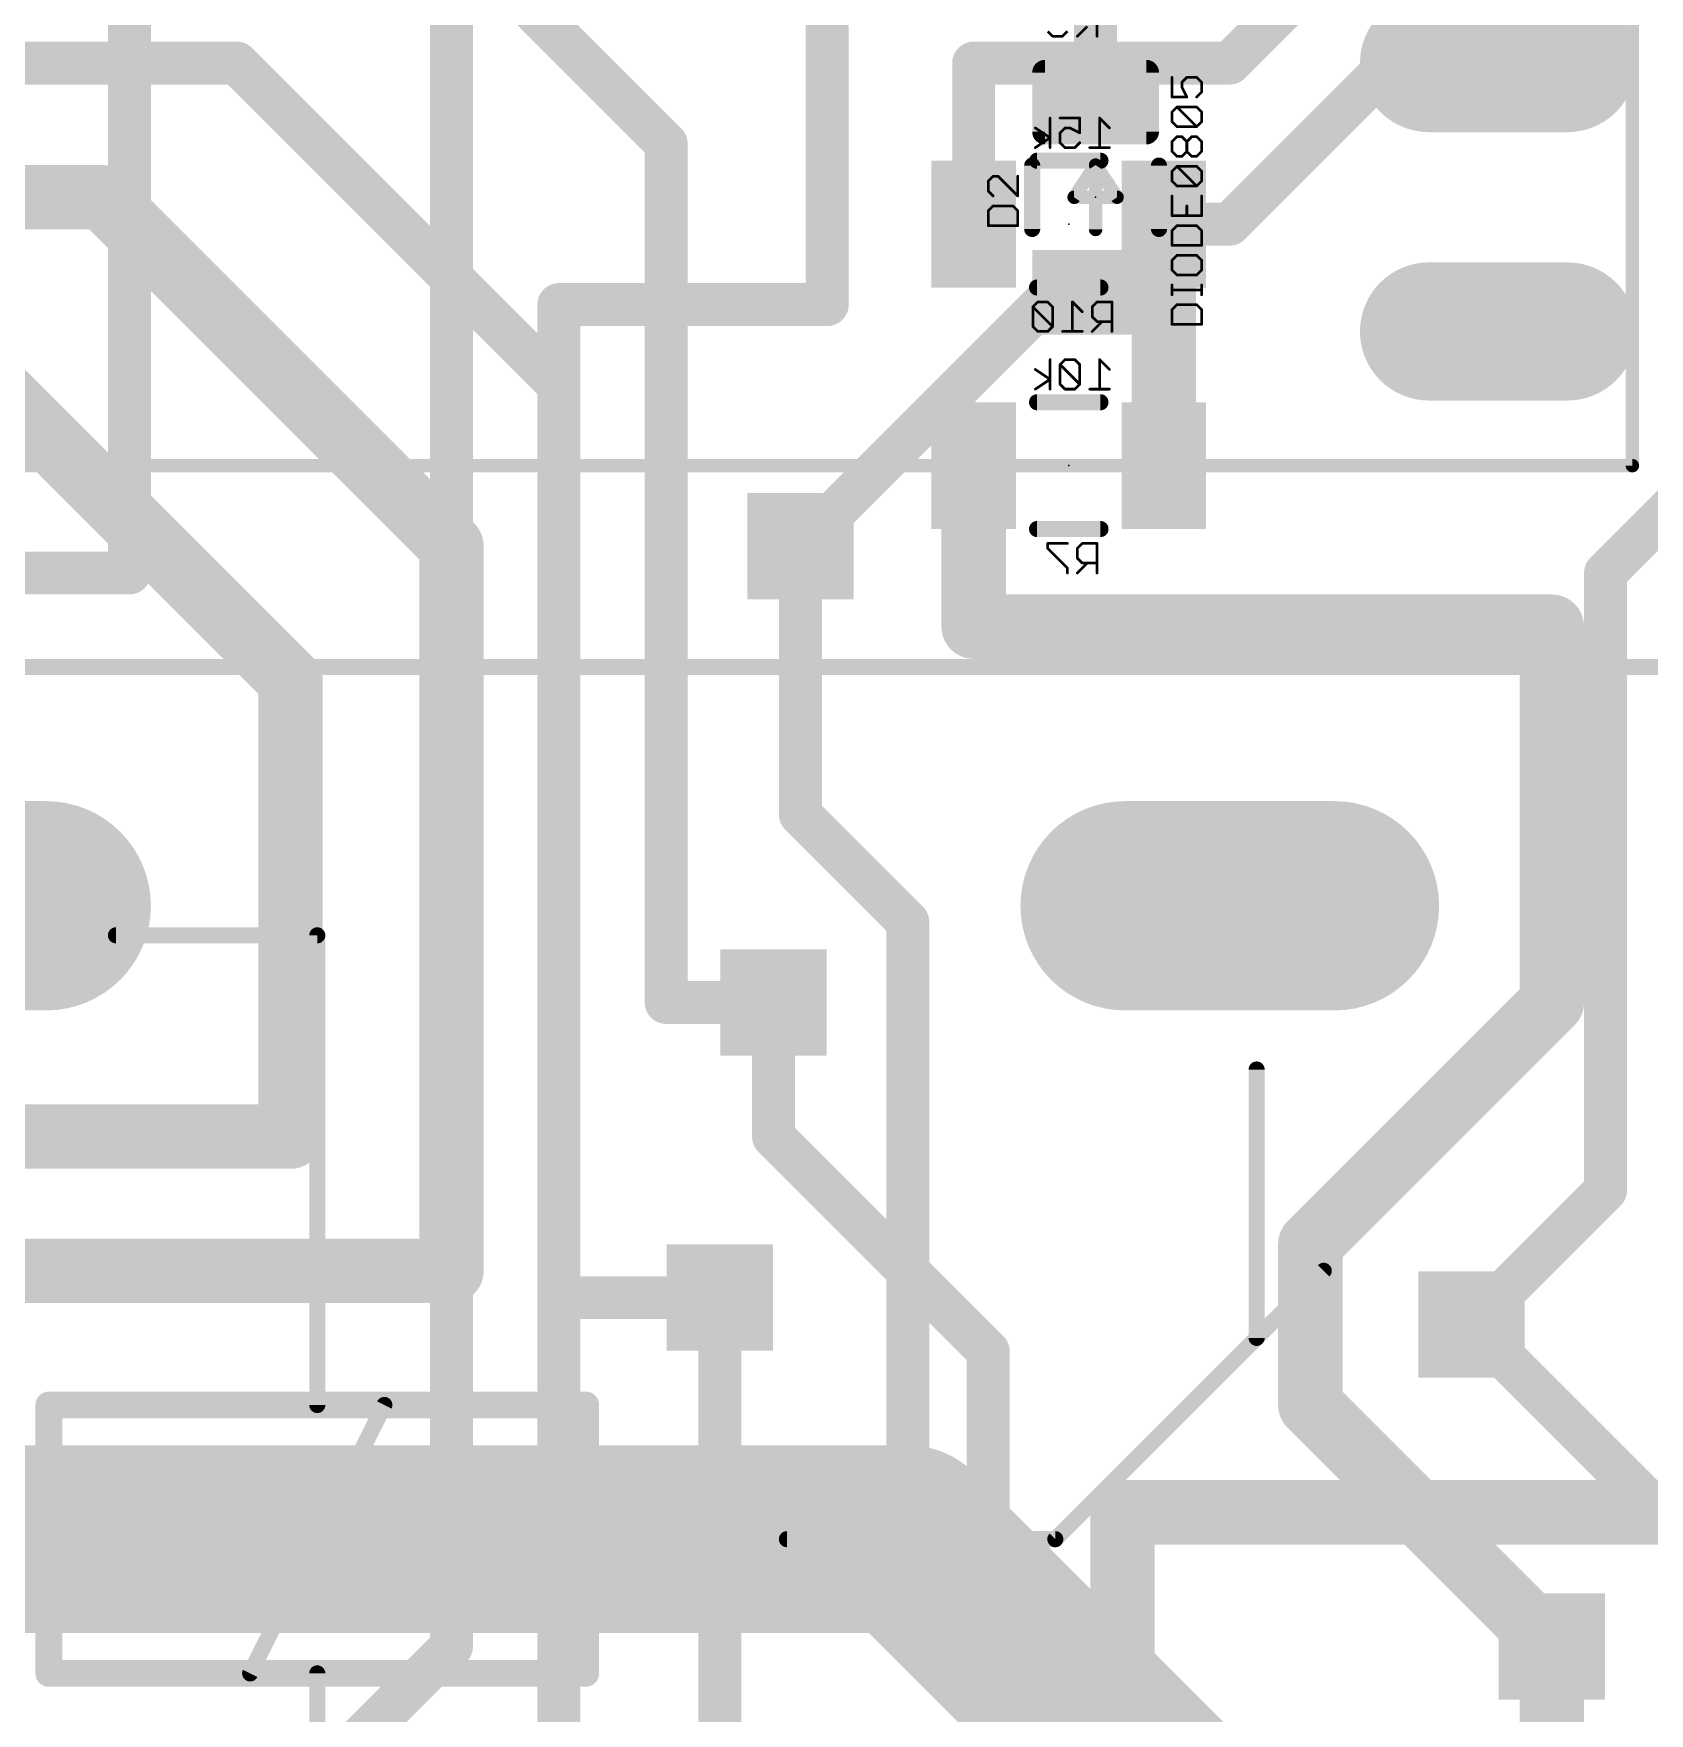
# Model space of a CAD drawing. Extents: x 0 to 107, y 0 to 139.
# Drawn here: x 50.66 to 65.95, y 56.77 to 72.67 of the extents above; entities that cross this region are included whole.
import ezdxf

# ---------------------------------------------------------------- set-up
doc = ezdxf.new("R2010")
doc.units = 0
for name, color, linetype in [('1', 14, 'CONTINUOUS'), ('16', 174, 'CONTINUOUS'), ('17', 94, 'CONTINUOUS'), ('18', 94, 'CONTINUOUS'), ('21', 250, 'CONTINUOUS'), ('22', 250, 'CONTINUOUS'), ('23', 178, 'CONTINUOUS'), ('24', 178, 'CONTINUOUS'), ('25', 250, 'CONTINUOUS'), ('26', 250, 'CONTINUOUS'), ('27', 250, 'CONTINUOUS'), ('28', 250, 'CONTINUOUS')]:
    doc.layers.add(name, color=color, linetype=linetype)

# ---------------------------------------------------------------- blocks, each defined once
blk = doc.blocks.new('RECT')
blk.add_solid([(-0.5, -0.5), (0.5, -0.5), (-0.5, 0.5), (0.5, 0.5)])
blk = doc.blocks.new('RECT128000X192000R30')
at = {"const_width": 0.12}
blk.add_lwpolyline([(0.34, -0.48), (0.34, 0.48, 0.4142), (0.28, 0.54), (-0.28, 0.54, 0.4142), (-0.34, 0.48), (-0.34, -0.48, 0.4142), (-0.28, -0.54), (0.28, -0.54, 0.4142)], format="xyb", close=True, dxfattribs=at)
blk.add_solid([(-0.3054, -0.5054), (0.3054, -0.5054), (-0.3054, 0.5054), (0.3054, 0.5054)])
blk = doc.blocks.new('LONGP100')
at = {"const_width": 1}
blk.add_lwpolyline([(-0.5, 0), (0.5, 0)], dxfattribs=at)
at = {"const_width": 0.5}
for points in [[(-0.5, 0.25, 1), (-0.5, -0.25)], [(0.5, -0.25, 1), (0.5, 0.25)]]:
    blk.add_lwpolyline(points, format="xyb", dxfattribs=at)
blk = doc.blocks.new('SQUAREV')
blk.add_solid([(-0.5, -0.5), (0.5, -0.5), (-0.5, 0.5), (0.5, 0.5)])

msp = doc.modelspace()

# ---------------------------------------------------------------- linework, layer by layer
at = {"layer": '1'}
for points, const_width in [([(51.562, 67.564), (51.562, 78.994)], 0.4064), ([(58.166, 70.104), (58.166, 78.74)], 0.4064), ([(60.706, 72.02), (60.706, 74.422)], 0.4064), ([(54.61, 57.404), (54.61, 73.66)], 0.4064), ([(55.626, 70.104), (58.166, 70.104)], 0.4064), ([(55.626, 55.245), (55.626, 70.104)], 0.4064), ([(60.314, 70.22), (57.912, 67.818)], 0.4064), ([(60.706, 70.22), (60.314, 70.22)], 0.4064), ([(66.548, 68.58), (65.532, 67.564)], 0.4064), ([(46.228, 67.564), (51.562, 67.564)], 0.4064), ([(65.532, 67.564), (65.532, 61.722)], 0.4064), ([(57.658, 63.5), (57.658, 62.23)], 0.4064), ([(57.658, 62.23), (59.69, 60.198)], 0.4064), ([(65.532, 61.722), (64.262, 60.452)], 0.4064), ([(57.15, 60.706), (57.15, 55.626)], 0.4064), ([(59.69, 60.198), (59.69, 56.134)], 0.4064), ([(51.816, 58.42), (37.592, 58.42)], 1.778), ([(60.96, 58.674), (60.96, 55.626)], 0.6096), ([(67.056, 58.674), (60.96, 58.674)], 0.6096), ([(65.024, 42.926), (65.024, 57.404)], 0.6096), ([(54.61, 57.404), (52.324, 55.118)], 0.4064)]:
    msp.add_lwpolyline(points, dxfattribs=dict(at, const_width=const_width))
for points, const_width in [([(60.6044, 72.02, 1), (60.8076, 72.02)], 0.2032), ([(55.626, 70.2056, 1), (55.626, 70.0024)], 0.2032), ([(55.7276, 70.104, 1), (55.5244, 70.104)], 0.2032), ([(58.166, 70.0024, 1), (58.166, 70.2056)], 0.2032), ([(60.314, 70.3216, 1), (60.314, 70.1184)], 0.2032), ([(60.3858, 70.1482, 1), (60.2422, 70.2918)], 0.2032), ([(60.706, 70.1184, 1), (60.706, 70.3216)], 0.2032), ([(58.0644, 70.104, 1), (58.2676, 70.104)], 0.2032), ([(57.8402, 67.8898, 1), (57.9838, 67.7462)], 0.2032), ([(51.562, 67.4624, 1), (51.562, 67.6656)], 0.2032), ([(65.6336, 67.564, 1), (65.4304, 67.564)], 0.2032), ([(65.4602, 67.6358, 1), (65.6038, 67.4922)], 0.2032), ([(51.4604, 67.564, 1), (51.6636, 67.564)], 0.2032), ([(57.7596, 63.5, 1), (57.5564, 63.5)], 0.2032), ([(57.5564, 62.23, 1), (57.7596, 62.23)], 0.2032), ([(57.7298, 62.3018, 1), (57.5862, 62.1582)], 0.2032), ([(65.6038, 61.6502, 1), (65.4602, 61.7938)], 0.2032), ([(65.4304, 61.722, 1), (65.6336, 61.722)], 0.2032), ([(57.2516, 60.706, 1), (57.0484, 60.706)], 0.2032), ([(64.1902, 60.5238, 1), (64.3338, 60.3802)], 0.2032), ([(59.7916, 60.198, 1), (59.5884, 60.198)], 0.2032), ([(59.6182, 60.1262, 1), (59.7618, 60.2698)], 0.2032), ([(51.816, 57.9755, 1), (51.816, 58.8645)], 0.889), ([(61.1124, 58.674, 1), (60.8076, 58.674)], 0.3048), ([(60.96, 58.8264, 1), (60.96, 58.5216)], 0.3048), ([(65.1764, 57.404, 1), (64.8716, 57.404)], 0.3048), ([(54.6818, 57.3322, 1), (54.5382, 57.4758)], 0.2032), ([(54.5084, 57.404, 1), (54.7116, 57.404)], 0.2032)]:
    msp.add_lwpolyline(points, format="xyb", dxfattribs=dict(at, const_width=const_width))
at = {"layer": '16'}
for points, const_width in [([(54.356, 73.914), (56.642, 71.628)], 0.4064), ([(63.246, 73.66), (61.976, 72.39)], 0.4064), ([(49.276, 72.39), (52.578, 72.39)], 0.4064), ([(52.578, 72.39), (55.626, 69.342)], 0.4064), ([(61.976, 72.39), (59.552, 72.39)], 0.4064), ([(59.552, 72.39), (59.552, 70.866)], 0.4064), ([(63.5, 72.39), (61.976, 70.866)], 0.4064), ([(64.516, 72.39), (63.5, 72.39)], 0.4064), ([(56.642, 71.628), (56.642, 63.5)], 0.4064), ([(45.72, 71.12), (51.308, 71.12)], 0.6096), ([(51.308, 71.12), (54.61, 67.818)], 0.6096), ([(61.352, 70.866), (61.352, 68.58)], 0.6096), ([(61.976, 70.866), (61.352, 70.866)], 0.4064), ([(49.784, 69.85), (53.086, 66.548)], 0.6096), ([(55.626, 69.342), (55.626, 60.706)], 0.4064), ([(59.552, 67.056), (59.552, 68.58)], 0.6096), ([(54.61, 67.818), (54.61, 60.96)], 0.6096), ([(57.912, 67.818), (57.912, 65.278)], 0.4064), ([(65.024, 67.056), (59.552, 67.056)], 0.6096), ([(65.024, 63.5), (65.024, 67.056)], 0.6096), ([(53.086, 66.548), (53.086, 62.23)], 0.6096), ([(57.912, 65.278), (58.928, 64.262)], 0.4064), ([(58.928, 64.262), (58.928, 58.42)], 0.4064), ([(62.738, 61.214), (65.024, 63.5)], 0.6096), ([(56.642, 63.5), (57.658, 63.5)], 0.4064), ([(41.91, 62.23), (53.086, 62.23)], 0.6096), ([(62.738, 59.69), (62.738, 61.214)], 0.6096), ([(43.688, 60.96), (54.61, 60.96)], 0.6096), ([(55.626, 60.706), (57.15, 60.706)], 0.4064), ([(64.262, 60.452), (66.548, 58.166)], 0.4064), ([(65.024, 57.404), (62.738, 59.69)], 0.6096), ([(51.816, 58.42), (47.6758, 58.42)], 1.778), ([(58.928, 58.42), (51.816, 58.42)], 1.778), ([(58.928, 58.42), (61.976, 55.372)], 1.778)]:
    msp.add_lwpolyline(points, dxfattribs=dict(at, const_width=const_width))
for points, const_width in [([(52.6498, 72.4618, 1), (52.5062, 72.3182)], 0.2032), ([(52.578, 72.2884, 1), (52.578, 72.4916)], 0.2032), ([(59.552, 72.4916, 1), (59.552, 72.2884)], 0.2032), ([(59.6536, 72.39, 1), (59.4504, 72.39)], 0.2032), ([(61.9042, 72.4618, 1), (62.0478, 72.3182)], 0.2032), ([(61.976, 72.2884, 1), (61.976, 72.4916)], 0.2032), ([(63.5, 72.4916, 1), (63.5, 72.2884)], 0.2032), ([(63.5718, 72.3182, 1), (63.4282, 72.4618)], 0.2032), ([(64.516, 72.2884, 1), (64.516, 72.4916)], 0.2032), ([(56.7436, 71.628, 1), (56.5404, 71.628)], 0.2032), ([(56.5702, 71.5562, 1), (56.7138, 71.6998)], 0.2032), ([(51.4158, 71.2278, 1), (51.2002, 71.0122)], 0.3048), ([(51.308, 70.9676, 1), (51.308, 71.2724)], 0.3048), ([(61.5044, 70.866, 1), (61.1996, 70.866)], 0.3048), ([(61.352, 70.9676, 1), (61.352, 70.7644)], 0.2032), ([(61.976, 70.7644, 1), (61.976, 70.9676)], 0.2032), ([(59.4504, 70.866, 1), (59.6536, 70.866)], 0.2032), ([(61.9042, 70.9378, 1), (62.0478, 70.7942)], 0.2032), ([(55.7276, 69.342, 1), (55.5244, 69.342)], 0.2032), ([(55.5542, 69.2702, 1), (55.6978, 69.4138)], 0.2032), ([(59.7044, 68.58, 1), (59.3996, 68.58)], 0.3048), ([(61.1996, 68.58, 1), (61.5044, 68.58)], 0.3048), ([(54.7624, 67.818, 1), (54.4576, 67.818)], 0.3048), ([(54.5022, 67.7102, 1), (54.7178, 67.9258)], 0.3048), ([(58.0136, 67.818, 1), (57.8104, 67.818)], 0.2032), ([(59.552, 67.2084, 1), (59.552, 66.9036)], 0.3048), ([(65.1764, 67.056, 1), (64.8716, 67.056)], 0.3048), ([(65.024, 66.9036, 1), (65.024, 67.2084)], 0.3048), ([(59.3996, 67.056, 1), (59.7044, 67.056)], 0.3048), ([(53.2384, 66.548, 1), (52.9336, 66.548)], 0.3048), ([(52.9782, 66.4402, 1), (53.1938, 66.6558)], 0.3048), ([(57.8104, 65.278, 1), (58.0136, 65.278)], 0.2032), ([(57.9838, 65.3498, 1), (57.8402, 65.2062)], 0.2032), ([(59.0296, 64.262, 1), (58.8264, 64.262)], 0.2032), ([(58.8562, 64.1902, 1), (58.9998, 64.3338)], 0.2032), ([(65.1318, 63.3922, 1), (64.9162, 63.6078)], 0.3048), ([(56.642, 63.6016, 1), (56.642, 63.3984)], 0.2032), ([(56.5404, 63.5, 1), (56.7436, 63.5)], 0.2032), ([(57.658, 63.3984, 1), (57.658, 63.6016)], 0.2032), ([(64.8716, 63.5, 1), (65.1764, 63.5)], 0.3048), ([(53.086, 62.0776, 1), (53.086, 62.3824)], 0.3048), ([(52.9336, 62.23, 1), (53.2384, 62.23)], 0.3048), ([(62.6302, 61.3218, 1), (62.8458, 61.1062)], 0.3048), ([(62.8904, 61.214, 1), (62.5856, 61.214)], 0.3048), ([(54.61, 60.8076, 1), (54.61, 61.1124)], 0.3048), ([(54.4576, 60.96, 1), (54.7624, 60.96)], 0.3048), ([(55.626, 60.8076, 1), (55.626, 60.6044)], 0.2032), ([(57.15, 60.6044, 1), (57.15, 60.8076)], 0.2032), ([(55.5244, 60.706, 1), (55.7276, 60.706)], 0.2032), ([(64.3338, 60.5238, 1), (64.1902, 60.3802)], 0.2032), ([(62.8458, 59.7978, 1), (62.6302, 59.5822)], 0.3048), ([(62.5856, 59.69, 1), (62.8904, 59.69)], 0.3048), ([(51.816, 58.8645, 1), (51.816, 57.9755)], 0.889), ([(51.816, 57.9755, 1), (51.816, 58.8645)], 0.889), ([(59.2423, 58.7343, 1), (58.6137, 58.1057)], 0.889), ([(58.928, 57.9755, 1), (58.928, 58.8645)], 0.889), ([(58.8264, 58.42, 1), (59.0296, 58.42)], 0.2032), ([(64.9162, 57.2962, 1), (65.1318, 57.5118)], 0.3048)]:
    msp.add_lwpolyline(points, format="xyb", dxfattribs=dict(at, const_width=const_width))
at = {"layer": '21'}
for points, const_width in [([(65.786, 104.14), (65.786, 68.58)], 0.127), ([(60.106, 70.82), (60.106, 71.42)], 0.1524), ([(60.5028, 71.12), (60.706, 71.4248)], 0.127), ([(60.706, 70.8152), (60.706, 71.4248)], 0.127), ([(60.706, 71.4248), (60.9092, 71.12)], 0.127), ([(61.306, 70.82), (61.306, 71.42)], 0.1524), ([(60.9092, 71.12), (60.5028, 71.12)], 0.127), ([(65.786, 68.58), (48.006, 68.58)], 0.127), ([(66.167, 66.675), (45.593, 66.675)], 0.1524), ([(51.435, 64.135), (53.34, 64.135)], 0.1524), ([(53.34, 59.69), (53.34, 64.135)], 0.1524), ([(62.23, 60.325), (62.23, 62.865)], 0.1524), ([(62.865, 60.96), (60.325, 58.42)], 0.1524), ([(50.8, 59.69), (50.8, 57.15)], 0.254), ([(53.34, 59.69), (50.8, 59.69)], 0.254), ([(53.975, 59.69), (53.34, 59.69)], 0.254), ([(55.88, 59.69), (53.975, 59.69)], 0.254), ([(55.88, 57.15), (55.88, 59.69)], 0.254), ([(52.705, 57.15), (53.975, 59.69)], 0.1524), ([(57.785, 58.42), (60.325, 58.42)], 0.1524), ([(50.8, 57.15), (52.705, 57.15)], 0.254), ([(52.705, 57.15), (53.34, 57.15)], 0.254), ([(53.34, 57.15), (55.88, 57.15)], 0.254), ([(53.34, 52.705), (53.34, 57.15)], 0.1524)]:
    msp.add_lwpolyline(points, dxfattribs=dict(at, const_width=const_width))
for points, const_width in [([(60.1441, 71.42, 1), (60.0679, 71.42)], 0.0762), ([(60.7378, 71.4248, 1), (60.6743, 71.4248)], 0.0635), ([(60.7324, 71.4424, 1), (60.6796, 71.4072)], 0.0635), ([(60.7324, 71.4072, 1), (60.6796, 71.4424)], 0.0635), ([(61.3441, 71.42, 1), (61.2679, 71.42)], 0.0762), ([(60.5028, 71.1518, 1), (60.5028, 71.0883)], 0.0635), ([(60.4764, 71.1376, 1), (60.5292, 71.1024)], 0.0635), ([(60.8828, 71.1024, 1), (60.9356, 71.1376)], 0.0635), ([(60.9092, 71.0883, 1), (60.9092, 71.1518)], 0.0635), ([(60.0679, 70.82, 1), (60.1441, 70.82)], 0.0762), ([(60.6743, 70.8152, 1), (60.7378, 70.8152)], 0.0635), ([(61.2679, 70.82, 1), (61.3441, 70.82)], 0.0762), ([(65.7542, 68.58, 1), (65.8178, 68.58)], 0.0635), ([(65.786, 68.5482, 1), (65.786, 68.6118)], 0.0635), ([(51.435, 64.1731, 1), (51.435, 64.0969)], 0.0762), ([(53.3781, 64.135, 1), (53.3019, 64.135)], 0.0762), ([(53.34, 64.0969, 1), (53.34, 64.1731)], 0.0762), ([(62.2681, 62.865, 1), (62.1919, 62.865)], 0.0762), ([(62.8919, 60.9331, 1), (62.8381, 60.9869)], 0.0762), ([(62.1919, 60.325, 1), (62.2681, 60.325)], 0.0762), ([(50.8635, 59.69, 1), (50.7365, 59.69)], 0.127), ([(50.8, 59.7535, 1), (50.8, 59.6265)], 0.127), ([(53.34, 59.7535, 1), (53.34, 59.6265)], 0.127), ([(53.34, 59.6265, 1), (53.34, 59.7535)], 0.127), ([(53.975, 59.7535, 1), (53.975, 59.6265)], 0.127), ([(53.975, 59.6265, 1), (53.975, 59.7535)], 0.127), ([(55.9435, 59.69, 1), (55.8165, 59.69)], 0.127), ([(55.88, 59.6265, 1), (55.88, 59.7535)], 0.127), ([(53.3019, 59.69, 1), (53.3781, 59.69)], 0.0762), ([(54.0091, 59.673, 1), (53.9409, 59.707)], 0.0762), ([(57.785, 58.4581, 1), (57.785, 58.3819)], 0.0762), ([(60.2981, 58.4469, 1), (60.3519, 58.3931)], 0.0762), ([(60.325, 58.3819, 1), (60.325, 58.4581)], 0.0762), ([(50.8, 57.2135, 1), (50.8, 57.0865)], 0.127), ([(52.705, 57.2135, 1), (52.705, 57.0865)], 0.127), ([(52.705, 57.0865, 1), (52.705, 57.2135)], 0.127), ([(53.34, 57.2135, 1), (53.34, 57.0865)], 0.127), ([(53.34, 57.0865, 1), (53.34, 57.2135)], 0.127), ([(55.88, 57.0865, 1), (55.88, 57.2135)], 0.127), ([(50.7365, 57.15, 1), (50.8635, 57.15)], 0.127), ([(52.6709, 57.167, 1), (52.7391, 57.133)], 0.0762), ([(53.3781, 57.15, 1), (53.3019, 57.15)], 0.0762), ([(55.8165, 57.15, 1), (55.9435, 57.15)], 0.127)]:
    msp.add_lwpolyline(points, format="xyb", dxfattribs=dict(at, const_width=const_width))
at = {"layer": '22', "const_width": 0.1524}
for points in [[(60.152, 71.466), (60.752, 71.466)], [(60.152, 70.266), (60.752, 70.266)], [(60.152, 69.18), (60.752, 69.18)], [(60.152, 67.98), (60.752, 67.98)]]:
    msp.add_lwpolyline(points, dxfattribs=at)
at = {"layer": '22', "const_width": 0.0762}
for points in [[(60.152, 71.5041, 1), (60.152, 71.4279)], [(60.752, 71.4279, 1), (60.752, 71.5041)], [(60.152, 70.3041, 1), (60.152, 70.2279)], [(60.752, 70.2279, 1), (60.752, 70.3041)], [(60.152, 69.2181, 1), (60.152, 69.1419)], [(60.752, 69.1419, 1), (60.752, 69.2181)], [(60.152, 68.0181, 1), (60.152, 67.9419)], [(60.752, 67.9419, 1), (60.752, 68.0181)]]:
    msp.add_lwpolyline(points, format="xyb", dxfattribs=at)
at = {"layer": '23'}
msp.add_point((60.706, 71.12), dxfattribs=at)
at = {"layer": '24'}
for p in [(60.452, 70.866), (60.452, 68.58)]:
    msp.add_point(p, dxfattribs=at)
at = {"layer": '25', "const_width": 0.0254}
for points in [[(59.7364, 71.3191), (59.6898, 71.2725)], [(59.6898, 71.2725), (59.6898, 71.1793)], [(59.783, 71.3191), (59.7364, 71.3191)], [(59.9694, 71.1327), (59.783, 71.3191)], [(59.9694, 71.3191), (59.9694, 71.1327)], [(59.6898, 71.1793), (59.7364, 71.1327)], [(59.7364, 71.0385), (59.6898, 70.9919)], [(59.6898, 70.9919), (59.6898, 70.852)], [(59.9228, 71.0385), (59.7364, 71.0385)], [(59.9694, 70.9919), (59.9228, 71.0385)], [(59.9694, 70.852), (59.9694, 70.9919)], [(59.6898, 70.852), (59.9694, 70.852)]]:
    msp.add_lwpolyline(points, dxfattribs=at)
at = {"layer": '25', "const_width": 0.0127}
for points in [[(59.6961, 71.2725, 1), (59.6834, 71.2725)], [(59.6853, 71.277, 1), (59.6943, 71.268)], [(59.7364, 71.3255, 1), (59.7364, 71.3128)], [(59.7409, 71.3146, 1), (59.7319, 71.3236)], [(59.7875, 71.3236, 1), (59.7785, 71.3146)], [(59.783, 71.3128, 1), (59.783, 71.3255)], [(59.9757, 71.3191, 1), (59.9631, 71.3191)], [(59.6943, 71.1838, 1), (59.6853, 71.1748)], [(59.6834, 71.1793, 1), (59.6961, 71.1793)], [(59.7319, 71.1282, 1), (59.7409, 71.1372)], [(59.9631, 71.1327, 1), (59.9757, 71.1327)], [(59.9649, 71.1282, 1), (59.9739, 71.1372)], [(59.6961, 70.9919, 1), (59.6834, 70.9919)], [(59.6853, 70.9964, 1), (59.6943, 70.9874)], [(59.7364, 71.0448, 1), (59.7364, 71.0321)], [(59.7409, 71.034, 1), (59.7319, 71.043)], [(59.9273, 71.043, 1), (59.9183, 71.034)], [(59.9228, 71.0321, 1), (59.9228, 71.0448)], [(59.9757, 70.9919, 1), (59.9631, 70.9919)], [(59.9649, 70.9874, 1), (59.9739, 70.9964)], [(59.6898, 70.8584, 1), (59.6898, 70.8457)], [(59.6834, 70.852, 1), (59.6961, 70.852)], [(59.9631, 70.852, 1), (59.9757, 70.852)], [(59.9694, 70.8457, 1), (59.9694, 70.8584)]]:
    msp.add_lwpolyline(points, format="xyb", dxfattribs=at)
at = {"layer": '26', "const_width": 0.0254}
for points in [[(60.72, 72.644), (60.72, 72.9236)], [(60.2529, 72.6906), (60.2995, 72.644)], [(60.2995, 72.644), (60.3927, 72.644)], [(60.3927, 72.644), (60.4393, 72.6906)], [(60.6267, 72.7372), (60.5335, 72.644)], [(60.1592, 70.1296), (60.1126, 70.083)], [(60.2524, 70.1296), (60.1592, 70.1296)], [(60.299, 70.083), (60.2524, 70.1296)], [(60.5796, 70.0364), (60.4864, 70.1296)], [(60.4864, 70.1296), (60.4864, 69.85)], [(60.7205, 70.1296), (60.6739, 70.083)], [(60.8603, 70.1296), (60.7205, 70.1296)], [(60.8603, 69.85), (60.8603, 70.1296)], [(60.1126, 70.083), (60.1126, 69.8966)], [(60.299, 69.8966), (60.1126, 70.083)], [(60.299, 69.8966), (60.299, 70.083)], [(60.6739, 70.083), (60.6739, 69.9898)], [(60.6739, 69.9898), (60.7205, 69.9432)], [(60.7671, 69.9432), (60.6739, 69.85)], [(60.7205, 69.9432), (60.8603, 69.9432)], [(60.1126, 69.8966), (60.1592, 69.85)], [(60.1592, 69.85), (60.2524, 69.85)], [(60.2524, 69.85), (60.299, 69.8966)], [(60.5796, 69.85), (60.3932, 69.85)], [(60.4393, 67.8436), (60.2529, 67.8436)], [(60.2529, 67.8436), (60.2529, 67.797)], [(60.2529, 67.797), (60.4393, 67.6106)], [(60.5801, 67.8436), (60.5335, 67.797)], [(60.5335, 67.797), (60.5335, 67.7038)], [(60.72, 67.8436), (60.5801, 67.8436)], [(60.72, 67.564), (60.72, 67.8436)], [(60.4393, 67.6106), (60.4393, 67.564)], [(60.5335, 67.7038), (60.5801, 67.6572)], [(60.6267, 67.6572), (60.5335, 67.564)], [(60.5801, 67.6572), (60.72, 67.6572)]]:
    msp.add_lwpolyline(points, dxfattribs=at)
at = {"layer": '26', "const_width": 0.0127}
for points in [[(60.2995, 72.6504, 1), (60.2995, 72.6377)], [(60.295, 72.6395, 1), (60.304, 72.6485)], [(60.3882, 72.6485, 1), (60.3972, 72.6395)], [(60.3927, 72.6377, 1), (60.3927, 72.6504)], [(60.529, 72.6485, 1), (60.538, 72.6395)], [(60.7136, 72.644, 1), (60.7263, 72.644)], [(60.1592, 70.136, 1), (60.1592, 70.1233)], [(60.1636, 70.1251, 1), (60.1547, 70.1341)], [(60.2569, 70.1341, 1), (60.2479, 70.1251)], [(60.2524, 70.1233, 1), (60.2524, 70.136)], [(60.4909, 70.1341, 1), (60.4819, 70.1251)], [(60.4928, 70.1296, 1), (60.4801, 70.1296)], [(60.7205, 70.136, 1), (60.7205, 70.1233)], [(60.725, 70.1251, 1), (60.716, 70.1341)], [(60.8666, 70.1296, 1), (60.8539, 70.1296)], [(60.8603, 70.1233, 1), (60.8603, 70.136)], [(60.1189, 70.083, 1), (60.1062, 70.083)], [(60.117, 70.0875, 1), (60.1081, 70.0785)], [(60.1081, 70.0875, 1), (60.117, 70.0785)], [(60.3053, 70.083, 1), (60.2926, 70.083)], [(60.2945, 70.0785, 1), (60.3035, 70.0875)], [(60.5751, 70.0319, 1), (60.5841, 70.0409)], [(60.6802, 70.083, 1), (60.6675, 70.083)], [(60.6694, 70.0875, 1), (60.6783, 70.0785)], [(60.6783, 69.9943, 1), (60.6694, 69.9853)], [(60.6675, 69.9898, 1), (60.6802, 69.9898)], [(60.7205, 69.9496, 1), (60.7205, 69.9369)], [(60.716, 69.9387, 1), (60.725, 69.9477)], [(60.7716, 69.9387, 1), (60.7626, 69.9477)], [(60.8603, 69.9369, 1), (60.8603, 69.9496)], [(60.117, 69.9011, 1), (60.1081, 69.8921)], [(60.1062, 69.8966, 1), (60.1189, 69.8966)], [(60.1592, 69.8564, 1), (60.1592, 69.8437)], [(60.1547, 69.8455, 1), (60.1636, 69.8545)], [(60.2479, 69.8545, 1), (60.2569, 69.8455)], [(60.2524, 69.8437, 1), (60.2524, 69.8564)], [(60.2926, 69.8966, 1), (60.3053, 69.8966)], [(60.3035, 69.8921, 1), (60.2945, 69.9011)], [(60.2945, 69.8921, 1), (60.3035, 69.9011)], [(60.3932, 69.8564, 1), (60.3932, 69.8437)], [(60.4801, 69.85, 1), (60.4928, 69.85)], [(60.5796, 69.8437, 1), (60.5796, 69.8564)], [(60.6694, 69.8545, 1), (60.6783, 69.8455)], [(60.8539, 69.85, 1), (60.8666, 69.85)], [(60.2592, 67.8436, 1), (60.2465, 67.8436)], [(60.2465, 67.797, 1), (60.2592, 67.797)], [(60.2529, 67.85, 1), (60.2529, 67.8373)], [(60.2574, 67.8015, 1), (60.2484, 67.7925)], [(60.4393, 67.8373, 1), (60.4393, 67.85)], [(60.529, 67.8015, 1), (60.538, 67.7925)], [(60.5399, 67.797, 1), (60.5272, 67.797)], [(60.5801, 67.85, 1), (60.5801, 67.8373)], [(60.5846, 67.8391, 1), (60.5756, 67.8481)], [(60.7263, 67.8436, 1), (60.7136, 67.8436)], [(60.72, 67.8373, 1), (60.72, 67.85)], [(60.4457, 67.6106, 1), (60.433, 67.6106)], [(60.433, 67.564, 1), (60.4457, 67.564)], [(60.4348, 67.6061, 1), (60.4438, 67.6151)], [(60.538, 67.7083, 1), (60.529, 67.6993)], [(60.529, 67.5685, 1), (60.538, 67.5595)], [(60.5272, 67.7038, 1), (60.5399, 67.7038)], [(60.5801, 67.6636, 1), (60.5801, 67.6509)], [(60.5756, 67.6527, 1), (60.5846, 67.6617)], [(60.6312, 67.6527, 1), (60.6223, 67.6617)], [(60.7136, 67.564, 1), (60.7263, 67.564)], [(60.72, 67.6509, 1), (60.72, 67.6636)]]:
    msp.add_lwpolyline(points, format="xyb", dxfattribs=at)
at = {"layer": '27', "const_width": 0.0127}
for points in [[(61.436, 72.2546, 1), (61.4233, 72.2546)], [(61.5292, 72.208, 1), (61.5165, 72.208)], [(61.5184, 72.2125, 1), (61.5274, 72.2035)], [(61.5695, 72.261, 1), (61.5695, 72.2483)], [(61.574, 72.2501, 1), (61.565, 72.2591)], [(61.6672, 72.2591, 1), (61.6582, 72.2501)], [(61.6627, 72.2483, 1), (61.6627, 72.261)], [(61.7157, 72.208, 1), (61.703, 72.208)], [(61.7048, 72.2035, 1), (61.7138, 72.2125)], [(61.4233, 72.0682, 1), (61.436, 72.0682)], [(61.4297, 72.0746, 1), (61.4297, 72.0619)], [(61.5286, 72.1643, 1), (61.5172, 72.1586)], [(61.5165, 72.1614, 1), (61.5292, 72.1614)], [(61.5638, 72.0654, 1), (61.5752, 72.071)], [(61.5695, 72.0619, 1), (61.5695, 72.0746)], [(61.6582, 72.0727, 1), (61.6672, 72.0637)], [(61.703, 72.1148, 1), (61.7157, 72.1148)], [(61.7138, 72.1103, 1), (61.7048, 72.1193)], [(61.436, 71.9274, 1), (61.4233, 71.9274)], [(61.4252, 71.9319, 1), (61.4342, 71.9229)], [(61.4808, 71.9785, 1), (61.4718, 71.9695)], [(61.4763, 71.9803, 1), (61.4763, 71.9676)], [(61.4808, 71.9695, 1), (61.4718, 71.9785)], [(61.6672, 71.9785, 1), (61.6582, 71.9695)], [(61.6627, 71.9676, 1), (61.6627, 71.9803)], [(61.7157, 71.9274, 1), (61.703, 71.9274)], [(61.7048, 71.9229, 1), (61.7138, 71.9319)], [(61.4233, 71.8342, 1), (61.436, 71.8342)], [(61.4342, 71.8386, 1), (61.4252, 71.8297)], [(61.4763, 71.7939, 1), (61.4763, 71.7812)], [(61.4763, 71.6997, 1), (61.4763, 71.687)], [(61.4718, 71.7831, 1), (61.4808, 71.792)], [(61.4808, 71.6888, 1), (61.4718, 71.6978)], [(61.5274, 71.6978, 1), (61.5184, 71.6888)], [(61.5229, 71.687, 1), (61.5229, 71.6997)], [(61.6161, 71.6997, 1), (61.6161, 71.687)], [(61.6206, 71.6888, 1), (61.6116, 71.6978)], [(61.6582, 71.792, 1), (61.6672, 71.7831)], [(61.6672, 71.6978, 1), (61.6582, 71.6888)], [(61.6582, 71.7831, 1), (61.6672, 71.792)], [(61.6627, 71.7812, 1), (61.6627, 71.7939)], [(61.6627, 71.687, 1), (61.6627, 71.6997)], [(61.703, 71.8342, 1), (61.7157, 71.8342)], [(61.7138, 71.8297, 1), (61.7048, 71.8386)], [(61.436, 71.6467, 1), (61.4233, 71.6467)], [(61.4233, 71.5535, 1), (61.436, 71.5535)], [(61.4252, 71.6512, 1), (61.4342, 71.6422)], [(61.4342, 71.558, 1), (61.4252, 71.549)], [(61.5758, 71.6467, 1), (61.5631, 71.6467)], [(61.565, 71.6512, 1), (61.574, 71.6422)], [(61.574, 71.558, 1), (61.565, 71.549)], [(61.5631, 71.5535, 1), (61.5758, 71.5535)], [(61.574, 71.549, 1), (61.565, 71.558)], [(61.565, 71.6422, 1), (61.574, 71.6512)], [(61.7157, 71.6467, 1), (61.703, 71.6467)], [(61.703, 71.5535, 1), (61.7157, 71.5535)], [(61.7138, 71.549, 1), (61.7048, 71.558)], [(61.7048, 71.6422, 1), (61.7138, 71.6512)], [(61.4763, 71.5132, 1), (61.4763, 71.5005)], [(61.4808, 71.4172, 1), (61.4718, 71.4082)], [(61.4763, 71.419, 1), (61.4763, 71.4063)], [(61.4808, 71.4082, 1), (61.4718, 71.4172)], [(61.4718, 71.5024, 1), (61.4808, 71.5114)], [(61.5184, 71.5114, 1), (61.5274, 71.5024)], [(61.5229, 71.5005, 1), (61.5229, 71.5132)], [(61.6161, 71.5132, 1), (61.6161, 71.5005)], [(61.6116, 71.5024, 1), (61.6206, 71.5114)], [(61.6582, 71.5114, 1), (61.6672, 71.5024)], [(61.6672, 71.4172, 1), (61.6582, 71.4082)], [(61.6627, 71.5005, 1), (61.6627, 71.5132)], [(61.6627, 71.4063, 1), (61.6627, 71.419)], [(61.436, 71.3661, 1), (61.4233, 71.3661)], [(61.4233, 71.2728, 1), (61.436, 71.2728)], [(61.4252, 71.3705, 1), (61.4342, 71.3616)], [(61.4342, 71.2773, 1), (61.4252, 71.2684)], [(61.4763, 71.2326, 1), (61.4763, 71.2199)], [(61.4718, 71.2218, 1), (61.4808, 71.2307)], [(61.6582, 71.2307, 1), (61.6672, 71.2218)], [(61.6582, 71.2218, 1), (61.6672, 71.2307)], [(61.6627, 71.2199, 1), (61.6627, 71.2326)], [(61.7157, 71.3661, 1), (61.703, 71.3661)], [(61.703, 71.2728, 1), (61.7157, 71.2728)], [(61.7138, 71.2684, 1), (61.7048, 71.2773)], [(61.7048, 71.3616, 1), (61.7138, 71.3705)], [(61.436, 71.132, 1), (61.4233, 71.132)], [(61.7157, 71.132, 1), (61.703, 71.132)], [(61.4233, 70.9456, 1), (61.436, 70.9456)], [(61.4297, 70.9519, 1), (61.4297, 70.9392)], [(61.5758, 71.0388, 1), (61.5631, 71.0388)], [(61.5631, 70.9456, 1), (61.5758, 70.9456)], [(61.703, 70.9456, 1), (61.7157, 70.9456)], [(61.7093, 70.9392, 1), (61.7093, 70.9519)], [(61.436, 70.8048, 1), (61.4233, 70.8048)], [(61.4252, 70.8092, 1), (61.4342, 70.8003)], [(61.4763, 70.8577, 1), (61.4763, 70.845)], [(61.4808, 70.8469, 1), (61.4718, 70.8558)], [(61.6672, 70.8558, 1), (61.6582, 70.8469)], [(61.6627, 70.845, 1), (61.6627, 70.8577)], [(61.7157, 70.8048, 1), (61.703, 70.8048)], [(61.7048, 70.8003, 1), (61.7138, 70.8092)], [(61.4233, 70.6649, 1), (61.436, 70.6649)], [(61.4297, 70.6713, 1), (61.4297, 70.6586)], [(61.703, 70.6649, 1), (61.7157, 70.6649)], [(61.7093, 70.6586, 1), (61.7093, 70.6713)], [(61.436, 70.5241, 1), (61.4233, 70.5241)], [(61.4233, 70.4309, 1), (61.436, 70.4309)], [(61.4252, 70.5286, 1), (61.4342, 70.5196)], [(61.4342, 70.4354, 1), (61.4252, 70.4264)], [(61.4763, 70.5771, 1), (61.4763, 70.5644)], [(61.4808, 70.5662, 1), (61.4718, 70.5752)], [(61.6672, 70.5752, 1), (61.6582, 70.5662)], [(61.6627, 70.5644, 1), (61.6627, 70.5771)], [(61.7157, 70.5241, 1), (61.703, 70.5241)], [(61.703, 70.4309, 1), (61.7157, 70.4309)], [(61.7138, 70.4264, 1), (61.7048, 70.4354)], [(61.7048, 70.5196, 1), (61.7138, 70.5286)], [(61.436, 70.2904, 1), (61.4233, 70.2904)], [(61.4763, 70.3906, 1), (61.4763, 70.3779)], [(61.4718, 70.3798, 1), (61.4808, 70.3888)], [(61.6582, 70.3888, 1), (61.6672, 70.3798)], [(61.6627, 70.3779, 1), (61.6627, 70.3906)], [(61.7157, 70.2904, 1), (61.703, 70.2904)], [(61.4233, 70.1972, 1), (61.436, 70.1972)], [(61.4297, 70.2501, 1), (61.4297, 70.2374)], [(61.4763, 70.1093, 1), (61.4763, 70.0966)], [(61.4808, 70.0985, 1), (61.4718, 70.1074)], [(61.6672, 70.1074, 1), (61.6582, 70.0985)], [(61.6627, 70.0966, 1), (61.6627, 70.1093)], [(61.703, 70.1972, 1), (61.7157, 70.1972)], [(61.7093, 70.2374, 1), (61.7093, 70.2501)], [(61.436, 70.0563, 1), (61.4233, 70.0563)], [(61.4252, 70.0608, 1), (61.4342, 70.0519)], [(61.7157, 70.0563, 1), (61.703, 70.0563)], [(61.7048, 70.0519, 1), (61.7138, 70.0608)], [(61.4233, 69.9165, 1), (61.436, 69.9165)], [(61.4297, 69.9229, 1), (61.4297, 69.9102)], [(61.703, 69.9165, 1), (61.7157, 69.9165)], [(61.7093, 69.9102, 1), (61.7093, 69.9229)]]:
    msp.add_lwpolyline(points, format="xyb", dxfattribs=at)
at = {"layer": '27', "const_width": 0.0254}
for points in [[(61.4297, 72.2546), (61.4297, 72.0682)], [(61.5229, 72.208), (61.5695, 72.2546)], [(61.5229, 72.1614), (61.5229, 72.208)], [(61.5695, 72.2546), (61.6627, 72.2546)], [(61.6627, 72.2546), (61.7093, 72.208)], [(61.7093, 72.208), (61.7093, 72.1148)], [(61.4297, 72.0682), (61.5695, 72.0682)], [(61.5695, 72.0682), (61.5229, 72.1614)], [(61.7093, 72.1148), (61.6627, 72.0682)], [(61.4297, 71.9274), (61.4763, 71.974)], [(61.4297, 71.8342), (61.4297, 71.9274)], [(61.4763, 71.974), (61.6627, 71.974)], [(61.6627, 71.7875), (61.4763, 71.974)], [(61.6627, 71.974), (61.7093, 71.9274)], [(61.7093, 71.9274), (61.7093, 71.8342)], [(61.4763, 71.7875), (61.4297, 71.8342)], [(61.4297, 71.6467), (61.4763, 71.6933)], [(61.6627, 71.7875), (61.4763, 71.7875)], [(61.4763, 71.6933), (61.5229, 71.6933)], [(61.5229, 71.6933), (61.5695, 71.6467)], [(61.5695, 71.6467), (61.6161, 71.6933)], [(61.6161, 71.6933), (61.6627, 71.6933)], [(61.7093, 71.8342), (61.6627, 71.7875)], [(61.6627, 71.6933), (61.7093, 71.6467)], [(61.4297, 71.5535), (61.4297, 71.6467)], [(61.4763, 71.5069), (61.4297, 71.5535)], [(61.5695, 71.5535), (61.5229, 71.5069)], [(61.5695, 71.5535), (61.5695, 71.6467)], [(61.6161, 71.5069), (61.5695, 71.5535)], [(61.7093, 71.5535), (61.6627, 71.5069)], [(61.7093, 71.6467), (61.7093, 71.5535)], [(61.4297, 71.3661), (61.4763, 71.4127)], [(61.5229, 71.5069), (61.4763, 71.5069)], [(61.4763, 71.4127), (61.6627, 71.4127)], [(61.6627, 71.2262), (61.4763, 71.4127)], [(61.6627, 71.5069), (61.6161, 71.5069)], [(61.6627, 71.4127), (61.7093, 71.3661)], [(61.4297, 71.2728), (61.4297, 71.3661)], [(61.4763, 71.2262), (61.4297, 71.2728)], [(61.6627, 71.2262), (61.4763, 71.2262)], [(61.7093, 71.2728), (61.6627, 71.2262)], [(61.7093, 71.3661), (61.7093, 71.2728)], [(61.4297, 71.132), (61.4297, 70.9456)], [(61.7093, 70.9456), (61.7093, 71.132)], [(61.4297, 70.9456), (61.7093, 70.9456)], [(61.5695, 70.9456), (61.5695, 71.0388)], [(61.4763, 70.8514), (61.4297, 70.8048)], [(61.4297, 70.8048), (61.4297, 70.6649)], [(61.6627, 70.8514), (61.4763, 70.8514)], [(61.7093, 70.8048), (61.6627, 70.8514)], [(61.7093, 70.6649), (61.7093, 70.8048)], [(61.4297, 70.6649), (61.7093, 70.6649)], [(61.4763, 70.5707), (61.4297, 70.5241)], [(61.4297, 70.5241), (61.4297, 70.4309)], [(61.4297, 70.4309), (61.4763, 70.3843)], [(61.6627, 70.5707), (61.4763, 70.5707)], [(61.7093, 70.5241), (61.6627, 70.5707)], [(61.6627, 70.3843), (61.7093, 70.4309)], [(61.7093, 70.4309), (61.7093, 70.5241)], [(61.4297, 70.1972), (61.4297, 70.2904)], [(61.4763, 70.3843), (61.6627, 70.3843)], [(61.7093, 70.1972), (61.7093, 70.2904)], [(61.7093, 70.2438), (61.4297, 70.2438)], [(61.4763, 70.103), (61.4297, 70.0563)], [(61.6627, 70.103), (61.4763, 70.103)], [(61.7093, 70.0563), (61.6627, 70.103)], [(61.4297, 70.0563), (61.4297, 69.9165)], [(61.7093, 69.9165), (61.7093, 70.0563)], [(61.4297, 69.9165), (61.7093, 69.9165)]]:
    msp.add_lwpolyline(points, dxfattribs=at)
at = {"layer": '28', "const_width": 0.0254}
for points in [[(60.2756, 71.5899), (60.2756, 71.8695)], [(60.3698, 71.8695), (60.5562, 71.8695)], [(60.5562, 71.8695), (60.5562, 71.7297)], [(60.8369, 71.7763), (60.7437, 71.8695)], [(60.7437, 71.8695), (60.7437, 71.5899)], [(60.2756, 71.6831), (60.1358, 71.7763)], [(60.4164, 71.7763), (60.3698, 71.7297)], [(60.3698, 71.7297), (60.3698, 71.6365)], [(60.463, 71.7763), (60.4164, 71.7763)], [(60.5562, 71.7297), (60.463, 71.7763)], [(60.1358, 71.5899), (60.2756, 71.6831)], [(60.3698, 71.6365), (60.4164, 71.5899)], [(60.4164, 71.5899), (60.5096, 71.5899)], [(60.5096, 71.5899), (60.5562, 71.6365)], [(60.8369, 71.5899), (60.6505, 71.5899)], [(60.2756, 69.3971), (60.1358, 69.4903)], [(60.2756, 69.3039), (60.2756, 69.5835)], [(60.4164, 69.5835), (60.3698, 69.5369)], [(60.3698, 69.5369), (60.3698, 69.3505)], [(60.5562, 69.3505), (60.3698, 69.5369)], [(60.5096, 69.5835), (60.4164, 69.5835)], [(60.5562, 69.5369), (60.5096, 69.5835)], [(60.5562, 69.3505), (60.5562, 69.5369)], [(60.8369, 69.4903), (60.7437, 69.5835)], [(60.7437, 69.5835), (60.7437, 69.3039)], [(60.1358, 69.3039), (60.2756, 69.3971)], [(60.3698, 69.3505), (60.4164, 69.3039)], [(60.4164, 69.3039), (60.5096, 69.3039)], [(60.5096, 69.3039), (60.5562, 69.3505)], [(60.8369, 69.3039), (60.6505, 69.3039)]]:
    msp.add_lwpolyline(points, dxfattribs=at)
at = {"layer": '28', "const_width": 0.0127}
for points in [[(60.2819, 71.8695, 1), (60.2692, 71.8695)], [(60.3698, 71.8759, 1), (60.3698, 71.8632)], [(60.5626, 71.8695, 1), (60.5499, 71.8695)], [(60.5562, 71.8632, 1), (60.5562, 71.8759)], [(60.7482, 71.874, 1), (60.7392, 71.865)], [(60.75, 71.8695, 1), (60.7373, 71.8695)], [(60.1393, 71.7816, 1), (60.1322, 71.771)], [(60.3653, 71.7342, 1), (60.3743, 71.7252)], [(60.3762, 71.7297, 1), (60.3635, 71.7297)], [(60.4164, 71.7827, 1), (60.4164, 71.77)], [(60.4209, 71.7718, 1), (60.4119, 71.7808)], [(60.4659, 71.782, 1), (60.4602, 71.7706)], [(60.463, 71.77, 1), (60.463, 71.7827)], [(60.5499, 71.7297, 1), (60.5626, 71.7297)], [(60.5534, 71.724, 1), (60.5591, 71.7354)], [(60.8324, 71.7718, 1), (60.8414, 71.7808)], [(60.1322, 71.5952, 1), (60.1393, 71.5846)], [(60.2692, 71.5899, 1), (60.2819, 71.5899)], [(60.2721, 71.6778, 1), (60.2791, 71.6884)], [(60.2791, 71.6778, 1), (60.2721, 71.6884)], [(60.3743, 71.641, 1), (60.3653, 71.632)], [(60.3635, 71.6365, 1), (60.3762, 71.6365)], [(60.4164, 71.5962, 1), (60.4164, 71.5836)], [(60.4119, 71.5854, 1), (60.4209, 71.5944)], [(60.5051, 71.5944, 1), (60.5141, 71.5854)], [(60.5096, 71.5836, 1), (60.5096, 71.5962)], [(60.5607, 71.632, 1), (60.5518, 71.641)], [(60.6505, 71.5962, 1), (60.6505, 71.5836)], [(60.7373, 71.5899, 1), (60.75, 71.5899)], [(60.8369, 71.5836, 1), (60.8369, 71.5962)], [(60.1393, 69.4956, 1), (60.1322, 69.485)], [(60.2819, 69.5835, 1), (60.2692, 69.5835)], [(60.3743, 69.5414, 1), (60.3653, 69.5324)], [(60.3653, 69.5414, 1), (60.3743, 69.5324)], [(60.3762, 69.5369, 1), (60.3635, 69.5369)], [(60.4164, 69.5899, 1), (60.4164, 69.5772)], [(60.4209, 69.579, 1), (60.4119, 69.588)], [(60.5141, 69.588, 1), (60.5051, 69.579)], [(60.5096, 69.5772, 1), (60.5096, 69.5899)], [(60.5626, 69.5369, 1), (60.5499, 69.5369)], [(60.5518, 69.5324, 1), (60.5607, 69.5414)], [(60.7482, 69.588, 1), (60.7392, 69.579)], [(60.75, 69.5835, 1), (60.7373, 69.5835)], [(60.8324, 69.4858, 1), (60.8414, 69.4948)], [(60.1322, 69.3092, 1), (60.1393, 69.2986)], [(60.2721, 69.3918, 1), (60.2791, 69.4024)], [(60.2791, 69.3918, 1), (60.2721, 69.4024)], [(60.3743, 69.355, 1), (60.3653, 69.346)], [(60.3635, 69.3505, 1), (60.3762, 69.3505)], [(60.4164, 69.3102, 1), (60.4164, 69.2976)], [(60.4119, 69.2994, 1), (60.4209, 69.3084)], [(60.5051, 69.3084, 1), (60.5141, 69.2994)], [(60.5096, 69.2976, 1), (60.5096, 69.3102)], [(60.5499, 69.3505, 1), (60.5626, 69.3505)], [(60.5607, 69.346, 1), (60.5518, 69.355)], [(60.5518, 69.346, 1), (60.5607, 69.355)], [(60.6505, 69.3102, 1), (60.6505, 69.2976)], [(60.8369, 69.2976, 1), (60.8369, 69.3102)], [(60.2692, 69.3039, 1), (60.2819, 69.3039)], [(60.7373, 69.3039, 1), (60.75, 69.3039)]]:
    msp.add_lwpolyline(points, format="xyb", dxfattribs=at)

# ---------------------------------------------------------------- block references
at = {"layer": '1', "rotation": 90}
msp.add_blockref('RECT128000X192000R30', (60.706, 72.02), dxfattribs=at)
at = {"layer": '1', "xscale": 0.8, "yscale": 1.2, "rotation": 90}
msp.add_blockref('RECT', (60.706, 70.22), dxfattribs=at)
at = {"layer": '16', "xscale": 0.8, "yscale": 1.2}
for p in [(59.552, 70.866), (61.352, 70.866), (59.552, 68.58), (61.352, 68.58)]:
    msp.add_blockref('RECT', p, dxfattribs=at)
at = {"layer": '17'}
for p, xscale, yscale in [((64.516, 72.39), 1.308, 1.308), ((64.516, 72.39), 1.308, 1.308), ((64.516, 69.85), 1.308, 1.308), ((64.516, 69.85), 1.308, 1.308), ((49.784, 64.4144), 1.9812, 1.9812), ((49.784, 64.4144), 1.9812, 1.9812), ((61.976, 64.4144), 1.9812, 1.9812), ((61.976, 64.4144), 1.9812, 1.9812)]:
    msp.add_blockref('LONGP100', p, dxfattribs=dict(at, xscale=xscale, yscale=yscale))
at = {"layer": '18', "xscale": 1.0064, "yscale": 1.0064}
for p in [(57.912, 67.818), (57.912, 67.818), (57.658, 63.5), (57.658, 63.5), (57.15, 60.706), (57.15, 60.706), (64.262, 60.452), (64.262, 60.452), (51.816, 58.42), (51.816, 58.42), (65.024, 57.404), (65.024, 57.404)]:
    msp.add_blockref('SQUAREV', p, dxfattribs=at)

doc.saveas('drawing.dxf')
